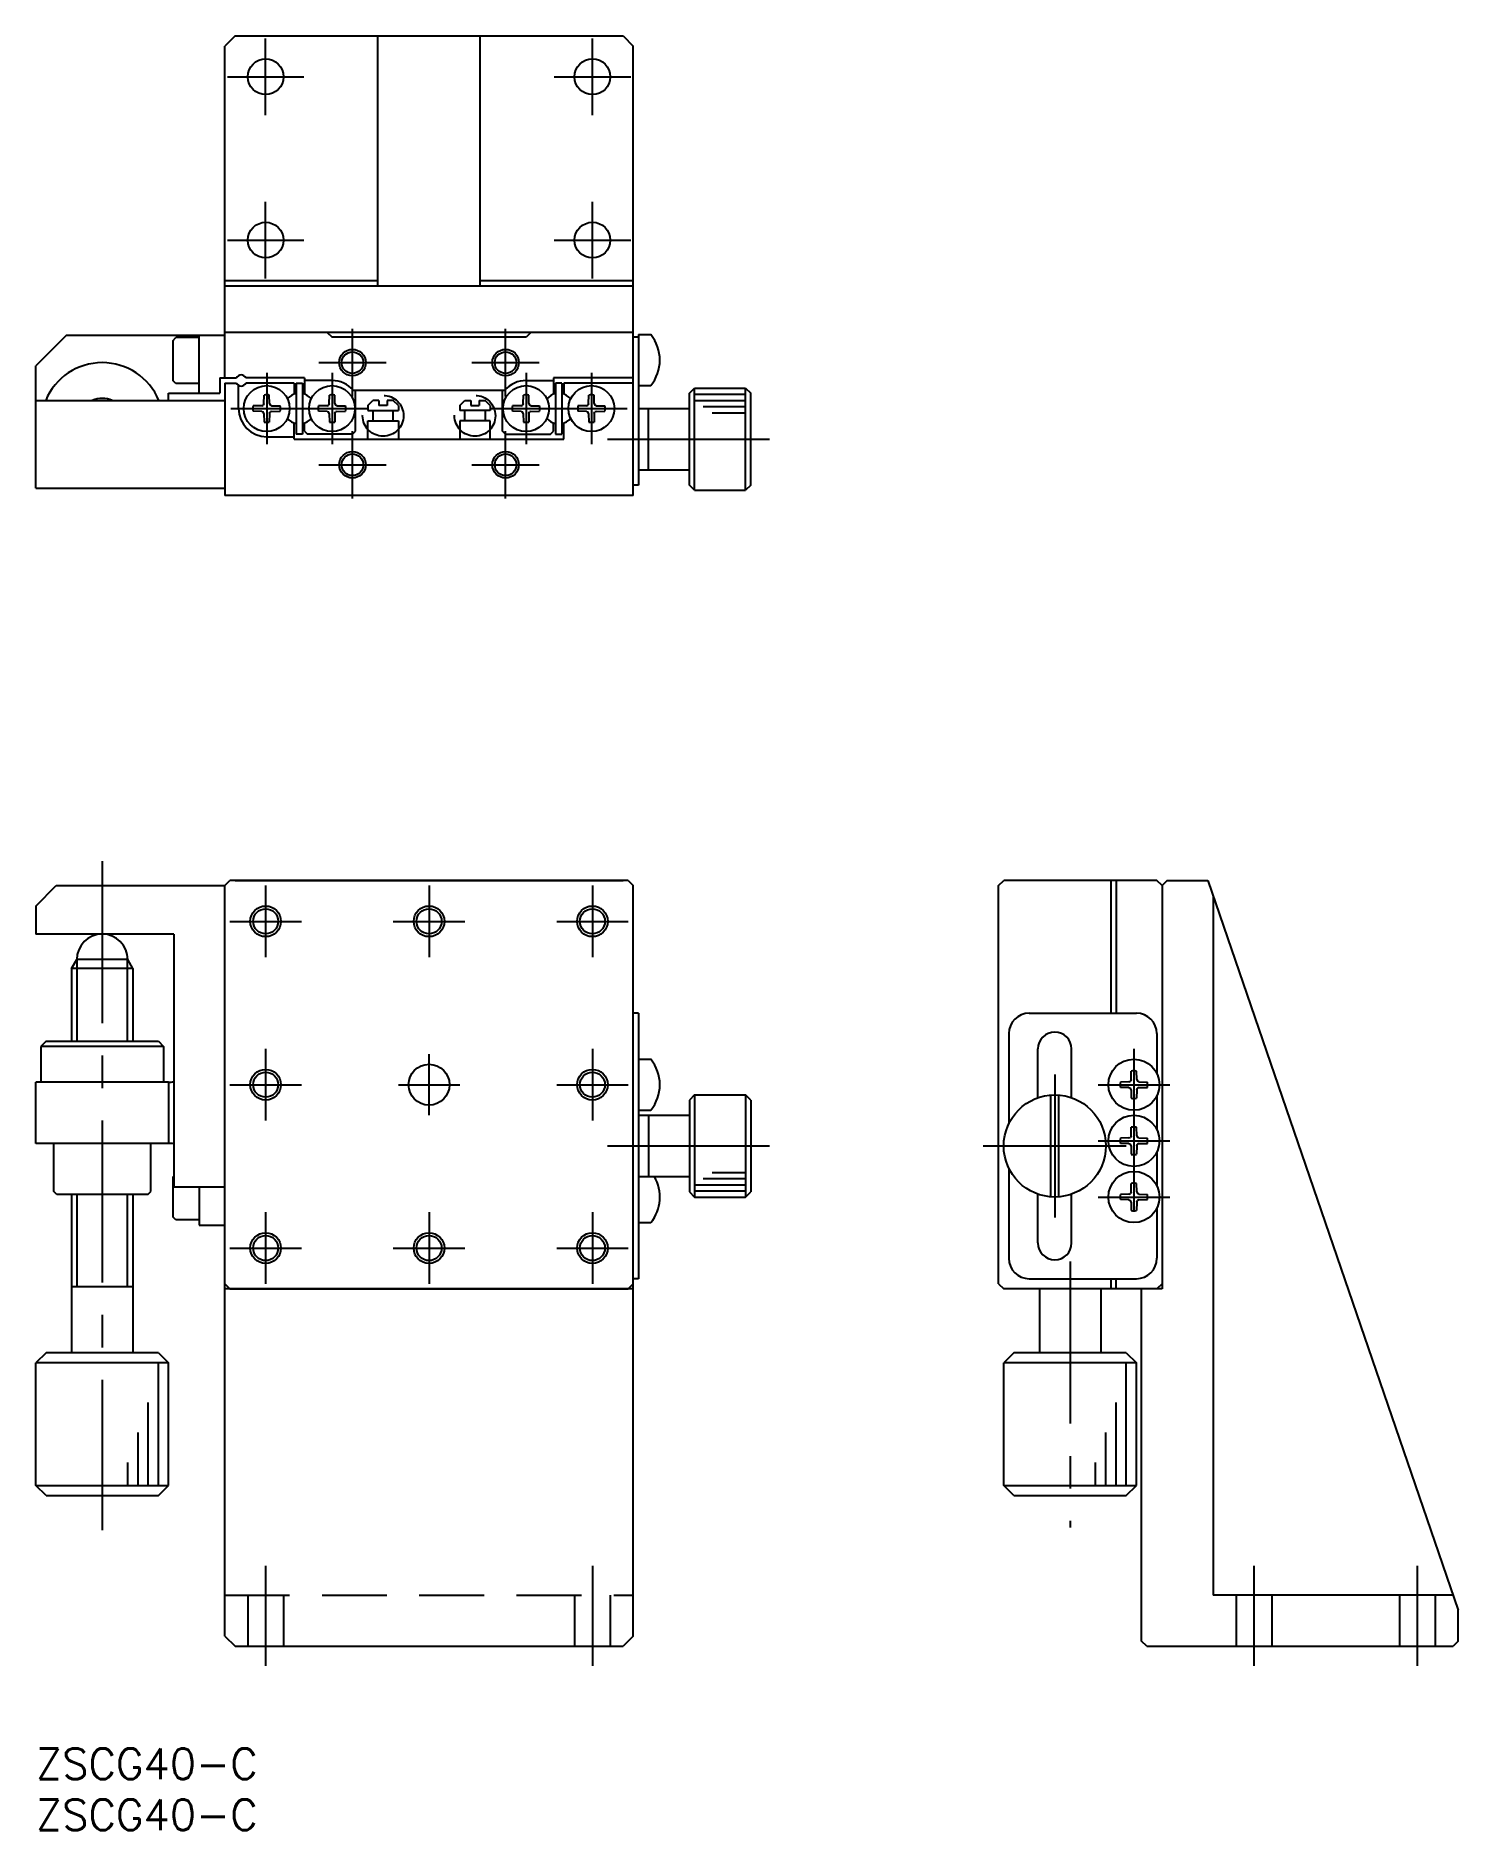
# Model space of a CAD drawing. Extents: x 0 to 139, y -8 to 168.
import ezdxf

# ---------------------------------------------------------------- set-up
doc = ezdxf.new("R2010")
doc.units = 0
doc.header["$LTSCALE"] = 0.5
doc.linetypes.add('CENTER', pattern=[50.8, 31.75, -6.35, 6.35, -6.35])
doc.linetypes.add('DASHED', pattern=[19.05, 12.7, -6.35])
for name, color, linetype in [('MSM_CENTER', 1, 'CENTER'), ('MSM_CONTINUOUS', 7, 'CONTINUOUS'), ('MSM_DASHED', 4, 'DASHED'), ('MSM_NARROW', 5, 'CONTINUOUS'), ('MSM_PART_NUMBER', 7, 'CONTINUOUS')]:
    doc.layers.add(name, color=color, linetype=linetype)
doc.styles.get("Standard").update_dxf_attribs({"font": 'txt.shx', "height": 3, "bigfont": 'bigfont.shx'})

# ---------------------------------------------------------------- blocks, each defined once
blk = doc.blocks.new('*U2')
at = {"layer": 'MSM_PART_NUMBER'}
blk.add_text('ZSCG40-C', height=3, dxfattribs=at).set_placement((0, -3))
blk = doc.blocks.new('*U3')
at = {"layer": 'MSM_PART_NUMBER'}
blk.add_text('ZSCG40-C', height=3, dxfattribs=at).set_placement((0, -8))

msp = doc.modelspace()

# ---------------------------------------------------------------- linework, layer by layer
at = {"layer": 'MSM_CENTER'}
for p, q in [((22.5, 159.98), (22.5, 167.48)), ((54.5, 159.98), (54.5, 167.48)), ((18.75, 163.73), (26.25, 163.73)), ((50.75, 163.73), (58.25, 163.73)), ((22.5, 143.98), (22.5, 151.48)), ((54.5, 143.98), (54.5, 151.48)), ((18.75, 147.73), (26.25, 147.73)), ((50.75, 147.73), (58.25, 147.73)), ((31, 132.43), (31, 139.03)), ((46, 132.43), (46, 139.03)), ((27.7, 135.73), (34.3, 135.73)), ((42.7, 135.73), (49.3, 135.73)), ((22.6, 134.73), (22.6, 127.73)), ((29, 134.73), (29, 127.73)), ((48, 134.73), (48, 127.73)), ((54.4, 134.73), (54.4, 127.73)), ((19.1, 131.23), (32.5, 131.23)), ((44.5, 131.23), (57.9, 131.23)), ((31, 122.43), (31, 129.03)), ((46, 122.43), (46, 129.03)), ((55.98, 128.23), (73.87, 128.23)), ((27.7, 125.73), (34.3, 125.73)), ((42.7, 125.73), (49.3, 125.73)), ((6.5, 86.91), (6.5, 21.37)), ((22.5, 84.51), (22.5, 77.51)), ((38.5, 84.51), (38.5, 77.51)), ((54.5, 84.51), (54.5, 77.51)), ((19, 81.01), (26, 81.01)), ((35, 81.01), (42, 81.01)), ((51, 81.01), (58, 81.01)), ((22.5, 68.51), (22.5, 61.51)), ((38.5, 62.01), (38.5, 68.01)), ((54.5, 68.51), (54.5, 61.51)), ((107.53, 68.51), (107.53, 50.51)), ((99.78, 66.01), (99.78, 52.01)), ((19, 65.01), (26, 65.01)), ((35.5, 65.01), (41.5, 65.01)), ((51, 65.01), (58, 65.01)), ((104.03, 65.01), (111.03, 65.01)), ((55.98, 59.01), (73.87, 59.01)), ((92.78, 59.01), (106.78, 59.01)), ((104.03, 59.51), (111.03, 59.51)), ((104.03, 54.01), (111.03, 54.01)), ((22.5, 52.51), (22.5, 45.51)), ((38.5, 52.51), (38.5, 45.51)), ((54.5, 52.51), (54.5, 45.51)), ((19, 49.01), (26, 49.01)), ((35, 49.01), (42, 49.01)), ((51, 49.01), (58, 49.01)), ((101.28, 47.69), (101.28, 21.63)), ((22.5, 17.87), (22.5, 8.1)), ((54.5, 17.87), (54.5, 8.1)), ((119.28, 17.87), (119.28, 8.1)), ((135.28, 17.87), (135.28, 8.1))]:
    msp.add_line(p, q, dxfattribs=at)
at = {"layer": 'MSM_CONTINUOUS'}
for p, q in [((19.5, 167.73), (18.5, 166.73)), ((19.5, 167.73), (57.5, 167.73)), ((33.5, 143.23), (33.5, 167.73)), ((43.5, 143.23), (43.5, 167.73)), ((57.5, 167.73), (58.5, 166.73)), ((18.5, 134.23), (18.5, 166.73)), ((58.5, 122.73), (58.5, 166.73)), ((33.5, 143.73), (18.5, 143.73)), ((58.5, 143.23), (18.5, 143.23)), ((58.5, 143.73), (43.5, 143.73)), ((3, 138.43), (0, 135.43)), ((3, 138.43), (18.5, 138.43)), ((13.4, 137.88), (13.7, 138.18)), ((13.4, 137.88), (13.4, 133.98)), ((16, 138.18), (13.7, 138.18)), ((16, 132.73), (16, 138.43)), ((18.5, 138.73), (58.5, 138.73)), ((28.5, 138.73), (29, 138.23)), ((48, 138.23), (29, 138.23)), ((48.5, 138.73), (48, 138.23)), ((59, 138.23), (58.5, 138.23)), ((59, 138.48), (60.22, 138.48)), ((59, 138.48), (59, 123.73)), ((0, 123.43), (0, 135.43)), ((13.7, 133.68), (13.4, 133.98)), ((16, 133.68), (13.7, 133.68)), ((18, 134.23), (19.64, 134.23)), ((18, 134.23), (18, 132.73)), ((18.5, 133.73), (18.5, 122.73)), ((18.5, 133.73), (19.64, 133.73)), ((26.3, 134.23), (20.56, 134.23)), ((25.3, 133.73), (20.56, 133.73)), ((25.3, 133.73), (25.3, 132.65)), ((25.5, 133.73), (25.5, 128.73)), ((25.5, 133.73), (26.1, 133.73)), ((26.1, 133.73), (26.1, 128.73)), ((26.3, 134.23), (26.3, 132.65)), ((29, 133.98), (26.3, 133.98)), ((48, 133.98), (50.7, 133.98)), ((50.7, 134.23), (50.7, 132.65)), ((58.5, 134.23), (50.7, 134.23)), ((50.9, 133.73), (50.9, 128.73)), ((51.5, 133.73), (50.9, 133.73)), ((51.5, 133.73), (51.5, 128.73)), ((51.7, 133.73), (51.7, 132.65)), ((58.5, 133.73), (51.7, 133.73)), ((0, 132.03), (18.5, 132.03)), ((13, 132.03), (13, 132.73)), ((13, 132.73), (18, 132.73)), ((19.85, 131.23), (19.85, 133.5)), ((22.33, 131.73), (22.34, 132.56)), ((22.87, 131.73), (22.86, 132.56)), ((28.73, 131.73), (28.74, 132.56)), ((29.27, 131.73), (29.26, 132.56)), ((31.08, 133.03), (45.92, 133.03)), ((31.3, 129.03), (31.3, 133.03)), ((32.5, 131.53), (33, 132.03)), ((33.6, 132.03), (33, 132.03)), ((33.6, 132.03), (33.6, 131.53)), ((35, 132.03), (34.4, 132.03)), ((34.4, 132.03), (34.4, 131.53)), ((35.5, 131.53), (35, 132.03)), ((41.5, 131.53), (42, 132.03)), ((42, 132.03), (42.6, 132.03)), ((42.6, 132.03), (42.6, 131.53)), ((43.4, 132.03), (44, 132.03)), ((43.4, 132.03), (43.4, 131.53)), ((44.5, 131.53), (44, 132.03)), ((45.7, 129.03), (45.7, 133.03)), ((47.73, 131.73), (47.74, 132.56)), ((48.27, 131.73), (48.26, 132.56)), ((54.13, 131.73), (54.14, 132.56)), ((54.67, 131.73), (54.66, 132.56)), ((59, 133.48), (60.22, 133.48)), ((64, 132.73), (64.5, 133.23)), ((64, 123.73), (64, 132.73)), ((64.5, 123.23), (64.5, 133.23)), ((64.5, 133.23), (69.5, 133.23)), ((69.5, 123.23), (69.5, 133.23)), ((69.5, 133.23), (70, 132.73)), ((70, 123.73), (70, 132.73)), ((22.12, 131.51), (21.28, 131.49)), ((22.12, 130.96), (21.28, 130.97)), ((22.12, 131.51), (22.25, 131.57)), ((22.12, 130.96), (22.25, 130.9)), ((22.33, 131.73), (22.25, 131.57)), ((22.33, 130.74), (22.25, 130.9)), ((22.33, 130.74), (22.34, 129.91)), ((22.87, 130.74), (22.86, 129.91)), ((22.87, 131.73), (22.95, 131.57)), ((22.87, 130.74), (22.95, 130.9)), ((23.08, 131.51), (22.95, 131.57)), ((23.08, 130.96), (22.95, 130.9)), ((23.08, 131.51), (23.92, 131.49)), ((23.08, 130.96), (23.92, 130.97)), ((28.52, 131.51), (27.68, 131.49)), ((28.52, 130.96), (27.68, 130.97)), ((28.52, 131.51), (28.65, 131.57)), ((28.52, 130.96), (28.65, 130.9)), ((28.73, 131.73), (28.65, 131.57)), ((28.73, 130.74), (28.65, 130.9)), ((28.73, 130.74), (28.74, 129.91)), ((29.27, 130.74), (29.26, 129.91)), ((29.27, 131.73), (29.35, 131.57)), ((29.27, 130.74), (29.35, 130.9)), ((29.48, 131.51), (29.35, 131.57)), ((29.48, 130.96), (29.35, 130.9)), ((29.48, 131.51), (30.32, 131.49)), ((29.48, 130.96), (30.32, 130.97)), ((32.5, 131.53), (32.5, 131.03)), ((32.5, 131.03), (35.5, 131.03)), ((33, 131.03), (33, 130.03)), ((34.4, 131.53), (33.6, 131.53)), ((35, 130.03), (35, 131.03)), ((35.5, 131.53), (35.5, 131.03)), ((41.5, 131.53), (41.5, 131.03)), ((44.5, 131.03), (41.5, 131.03)), ((42, 130.03), (42, 131.03)), ((42.6, 131.53), (43.4, 131.53)), ((44, 131.03), (44, 130.03)), ((44.5, 131.53), (44.5, 131.03)), ((47.52, 131.51), (46.68, 131.49)), ((47.52, 130.96), (46.68, 130.97)), ((47.52, 131.51), (47.65, 131.57)), ((47.52, 130.96), (47.65, 130.9)), ((47.73, 131.73), (47.65, 131.57)), ((47.73, 130.74), (47.65, 130.9)), ((47.73, 130.74), (47.74, 129.91)), ((48.27, 130.74), (48.26, 129.91)), ((48.27, 131.73), (48.35, 131.57)), ((48.27, 130.74), (48.35, 130.9)), ((48.48, 131.51), (48.35, 131.57)), ((48.48, 130.96), (48.35, 130.9)), ((48.48, 131.51), (49.32, 131.49)), ((48.48, 130.96), (49.32, 130.97)), ((53.92, 131.51), (53.08, 131.49)), ((53.92, 130.96), (53.08, 130.97)), ((53.92, 131.51), (54.05, 131.57)), ((53.92, 130.96), (54.05, 130.9)), ((54.13, 131.73), (54.05, 131.57)), ((54.13, 130.74), (54.05, 130.9)), ((54.13, 130.74), (54.14, 129.91)), ((54.67, 130.74), (54.66, 129.91)), ((54.67, 131.73), (54.75, 131.57)), ((54.67, 130.74), (54.75, 130.9)), ((54.88, 131.51), (54.75, 131.57)), ((54.88, 130.96), (54.75, 130.9)), ((54.88, 131.51), (55.72, 131.49)), ((54.88, 130.96), (55.72, 130.97)), ((59, 131.23), (64, 131.23)), ((60, 125.23), (60, 131.23)), ((22.6, 128.48), (25.3, 128.48)), ((25.3, 128.23), (25.3, 129.82)), ((26.1, 128.73), (25.5, 128.73)), ((26.3, 129.03), (26.3, 129.82)), ((26.3, 129.03), (26.6, 128.73)), ((31, 128.73), (26.6, 128.73)), ((31, 128.73), (31.3, 129.03)), ((32.5, 130.03), (35.5, 130.03)), ((32.5, 128.23), (32.5, 130.03)), ((35.5, 130.03), (35.5, 128.23)), ((44.5, 130.03), (41.5, 130.03)), ((41.5, 130.03), (41.5, 128.23)), ((44.5, 128.23), (44.5, 130.03)), ((46, 128.73), (45.7, 129.03)), ((46, 128.73), (50.4, 128.73)), ((50.4, 128.73), (50.7, 129.03)), ((50.7, 129.03), (50.7, 129.82)), ((50.9, 128.73), (51.5, 128.73)), ((51.7, 128.23), (51.7, 129.82)), ((25.3, 128.23), (51.7, 128.23)), ((59, 125.23), (64, 125.23)), ((0, 123.43), (18.5, 123.43)), ((59, 123.73), (58.5, 123.73)), ((64.5, 123.23), (64, 123.73)), ((64.5, 123.23), (69.5, 123.23)), ((70, 123.73), (69.5, 123.23)), ((58.5, 122.73), (18.5, 122.73)), ((0, 82.51), (2, 84.51)), ((2, 84.51), (18.5, 84.51)), ((18.5, 84.51), (19, 85.01)), ((18.5, 11.01), (18.5, 84.51)), ((58, 85.01), (19, 85.01)), ((19.5, 85.01), (57.5, 85.01)), ((58, 85.01), (58.5, 84.51)), ((58.5, 11.01), (58.5, 84.51)), ((94.28, 84.51), (94.78, 85.01)), ((94.28, 45.51), (94.28, 84.51)), ((109.78, 85.01), (94.78, 85.01)), ((105.28, 85.01), (105.28, 72.01)), ((105.78, 85.01), (105.78, 72.01)), ((110.28, 84.51), (109.78, 85.01)), ((110.78, 85.01), (110.28, 84.51)), ((110.28, 84.51), (110.28, 45.01)), ((110.78, 85.01), (114.78, 85.01)), ((114.78, 85.01), (139.28, 13.55)), ((115.28, 83.55), (115.28, 15.01)), ((0, 82.51), (0, 79.76)), ((13.5, 79.76), (0, 79.76)), ((13.5, 79.76), (13.5, 55.01)), ((3.5, 76.4), (4, 77.26)), ((3.5, 76.4), (3.5, 69.26)), ((9.5, 76.4), (3.5, 76.4)), ((9, 77.26), (4, 77.26)), ((9.5, 76.4), (9, 77.26)), ((9.5, 76.4), (9.5, 69.26)), ((59, 72.01), (58.5, 72.01)), ((59, 72.01), (59, 46.01)), ((97.28, 72.01), (107.78, 72.01)), ((1, 69.26), (0.5, 68.76)), ((12.5, 68.76), (0.5, 68.76)), ((0.5, 68.76), (0.5, 65.26)), ((1, 69.26), (12, 69.26)), ((12, 69.26), (12.5, 68.76)), ((12.5, 68.76), (12.5, 65.26)), ((95.28, 70.01), (95.28, 61.19)), ((109.78, 70.01), (109.78, 66.1)), ((59, 67.51), (60.22, 67.51)), ((98.13, 63.73), (98.13, 68.51)), ((101.43, 63.73), (101.43, 68.51)), ((13, 65.26), (0, 65.26)), ((0, 59.26), (0, 65.26)), ((13, 65.26), (13, 59.26)), ((107.04, 65.29), (106.2, 65.27)), ((107.04, 65.29), (107.18, 65.35)), ((107.25, 65.51), (107.18, 65.35)), ((107.25, 65.51), (107.27, 66.34)), ((107.8, 65.51), (107.79, 66.34)), ((107.8, 65.51), (107.87, 65.35)), ((108.01, 65.29), (107.87, 65.35)), ((108.01, 65.29), (108.85, 65.27)), ((64.5, 64.01), (64, 63.51)), ((64, 63.51), (64, 54.51)), ((64.5, 64.01), (64.5, 54.01)), ((64.5, 64.01), (69.5, 64.01)), ((69.5, 64.01), (69.5, 54.01)), ((70, 63.51), (69.5, 64.01)), ((70, 63.51), (70, 54.51)), ((99.38, 54.03), (99.38, 64)), ((100.18, 54.03), (100.18, 64)), ((107.04, 64.74), (106.2, 64.75)), ((107.04, 64.74), (107.18, 64.68)), ((107.25, 64.51), (107.18, 64.68)), ((107.25, 64.51), (107.27, 63.69)), ((107.8, 64.51), (107.79, 63.69)), ((107.8, 64.51), (107.87, 64.68)), ((108.01, 64.74), (107.87, 64.68)), ((108.01, 64.74), (108.85, 64.75)), ((109.78, 63.92), (109.78, 60.6)), ((59, 62.51), (60.22, 62.51)), ((59, 62.01), (64, 62.01)), ((60, 62.01), (60, 56.01)), ((107.04, 59.79), (106.2, 59.77)), ((107.04, 59.79), (107.18, 59.85)), ((107.25, 60.01), (107.18, 59.85)), ((107.25, 60.01), (107.27, 60.84)), ((107.8, 60.01), (107.79, 60.84)), ((107.8, 60.01), (107.87, 59.85)), ((108.01, 59.79), (107.87, 59.85)), ((108.01, 59.79), (108.85, 59.77)), ((13, 59.26), (0, 59.26)), ((1.75, 54.56), (1.75, 59.26)), ((11.25, 54.56), (11.25, 59.26)), ((107.04, 59.24), (106.2, 59.25)), ((107.04, 59.24), (107.18, 59.18)), ((107.25, 59.01), (107.18, 59.18)), ((107.25, 59.01), (107.27, 58.19)), ((107.8, 59.01), (107.79, 58.19)), ((107.8, 59.01), (107.87, 59.18)), ((108.01, 59.24), (107.87, 59.18)), ((108.01, 59.24), (108.85, 59.25)), ((109.78, 58.42), (109.78, 55.1)), ((95.28, 56.83), (95.28, 48.01)), ((2.05, 54.26), (1.75, 54.56)), ((10.95, 54.26), (11.25, 54.56)), ((13.4, 55.96), (13.5, 56.06)), ((13.4, 55.96), (13.4, 52.06)), ((13.5, 55.01), (18.5, 55.01)), ((16, 55.01), (16, 51.26)), ((59, 56.01), (64, 56.01)), ((64, 54.51), (64.5, 54.01)), ((69.5, 54.01), (70, 54.51)), ((107.25, 54.51), (107.18, 54.35)), ((107.25, 54.51), (107.27, 55.34)), ((107.8, 54.51), (107.79, 55.34)), ((107.8, 54.51), (107.87, 54.35)), ((10.95, 54.26), (2.05, 54.26)), ((3.5, 54.26), (3.5, 38.76)), ((9.5, 54.26), (9.5, 38.76)), ((64.5, 54.01), (69.5, 54.01)), ((98.13, 49.51), (98.13, 54.29)), ((101.43, 49.51), (101.43, 54.29)), ((107.04, 54.29), (106.2, 54.27)), ((107.04, 53.74), (106.2, 53.75)), ((107.04, 54.29), (107.18, 54.35)), ((107.04, 53.74), (107.18, 53.68)), ((107.25, 53.51), (107.18, 53.68)), ((107.25, 53.51), (107.27, 52.69)), ((107.8, 53.51), (107.79, 52.69)), ((107.8, 53.51), (107.87, 53.68)), ((108.01, 54.29), (107.87, 54.35)), ((108.01, 53.74), (107.87, 53.68)), ((108.01, 54.29), (108.85, 54.27)), ((108.01, 53.74), (108.85, 53.75)), ((109.78, 52.92), (109.78, 48.01)), ((13.7, 51.76), (13.4, 52.06)), ((16, 51.76), (13.7, 51.76)), ((16, 51.26), (18.5, 51.26)), ((59, 51.51), (60.22, 51.51)), ((59, 46.01), (58.5, 46.01)), ((97.28, 46.01), (107.78, 46.01)), ((105.28, 46.01), (105.28, 45.01)), ((105.78, 45.01), (105.78, 46.01)), ((3.5, 45.26), (9.5, 45.26)), ((19, 45.01), (18.5, 45.51)), ((58.5, 45.01), (18.5, 45.01)), ((19, 45.01), (58, 45.01)), ((58.5, 45.51), (58, 45.01)), ((94.28, 45.51), (94.78, 45.01)), ((110.28, 45.01), (94.78, 45.01)), ((98.28, 45.01), (98.28, 38.76)), ((104.28, 45.01), (104.28, 38.76)), ((108.28, 10.51), (108.28, 45.01)), ((110.28, 45.51), (109.78, 45.01)), ((1, 38.76), (0, 37.76)), ((12, 38.76), (1, 38.76)), ((12, 38.76), (13, 37.76)), ((95.78, 38.76), (94.78, 37.76)), ((106.78, 38.76), (95.78, 38.76)), ((106.78, 38.76), (107.78, 37.76)), ((0, 25.76), (0, 37.76)), ((13, 37.76), (0, 37.76)), ((13, 25.76), (13, 37.76)), ((94.78, 25.76), (94.78, 37.76)), ((107.78, 37.76), (94.78, 37.76)), ((107.78, 25.76), (107.78, 37.76)), ((1, 24.76), (0, 25.76)), ((0, 25.76), (13, 25.76)), ((1, 24.76), (12, 24.76)), ((12, 24.76), (13, 25.76)), ((94.78, 25.76), (107.78, 25.76)), ((95.78, 24.76), (94.78, 25.76)), ((95.78, 24.76), (106.78, 24.76)), ((106.78, 24.76), (107.78, 25.76)), ((138.78, 15.01), (115.28, 15.01)), ((139.28, 10.51), (139.28, 13.55)), ((18.5, 11.01), (19.5, 10.01)), ((58.5, 11.01), (57.5, 10.01)), ((19.5, 10.01), (57.5, 10.01)), ((108.78, 10.01), (108.28, 10.51)), ((108.78, 10.01), (138.78, 10.01)), ((139.28, 10.51), (138.78, 10.01))]:
    msp.add_line(p, q, dxfattribs=at)
for centre, radius in [((22.5, 163.73), 1.75), ((54.5, 163.73), 1.75), ((22.5, 147.73), 1.75), ((54.5, 147.73), 1.75), ((31, 135.73), 1.06), ((46, 135.73), 1.06), ((22.6, 131.23), 2.25), ((29, 131.23), 2.25), ((48, 131.23), 2.25), ((54.4, 131.23), 2.25), ((31, 125.73), 1.06), ((46, 125.73), 1.06), ((22.5, 81.01), 1.23), ((38.5, 81.01), 1.23), ((54.5, 81.01), 1.23), ((38.5, 65.01), 2), ((107.53, 65.01), 2.5), ((22.5, 65.01), 1.23), ((54.5, 65.01), 1.23), ((99.78, 59.01), 5), ((107.53, 59.51), 2.5), ((107.53, 54.01), 2.5), ((22.5, 49.01), 1.23), ((38.5, 49.01), 1.23), ((54.5, 49.01), 1.23)]:
    msp.add_circle(centre, radius, dxfattribs=at)
for centre, radius, start, end in [((57.1, 135.98), 4, 321.3178, 38.6822), ((6.5, 129.73), 6, 22.5403, 157.4597), ((20.1, 134.03), 0.5, 23.5782, 156.4218), ((20.1, 133.93), 0.5, 203.5782, 336.4218), ((29, 131.23), 2.75, 40.8851, 90), ((48, 131.23), 2.75, 90, 139.1149), ((6.5, 129.73), 2.5, 66.926, 113.0739), ((22.6, 131.23), 1.35, 78.8959, 101.1041), ((25.8, 131.23), 1.5, 101.537, 140.6872), ((25.8, 131.23), 1.5, 39.3129, 78.463), ((29, 131.23), 1.35, 78.8959, 101.1041), ((48, 131.23), 1.35, 78.8959, 101.1041), ((51.2, 131.23), 1.5, 101.537, 140.6871), ((51.2, 131.23), 1.5, 39.3129, 78.463), ((54.4, 131.23), 1.35, 78.8959, 101.1041), ((22.6, 131.23), 2.75, 180, 270), ((22.6, 131.23), 1.35, 168.8959, 191.1041), ((22.6, 131.23), 1.35, 348.8959, 11.1041), ((25.8, 131.23), 1.5, 219.3128, 258.463), ((25.8, 131.23), 1.5, 281.537, 320.6871), ((29, 131.23), 1.35, 168.8959, 191.1041), ((29, 131.23), 1.35, 348.8959, 11.1041), ((48, 131.23), 1.35, 168.8959, 191.1041), ((48, 131.23), 1.35, 348.8959, 11.1041), ((51.2, 131.23), 1.5, 219.3129, 258.463), ((51.2, 131.23), 1.5, 281.537, 320.6872), ((54.4, 131.23), 1.35, 168.8959, 191.1041), ((54.4, 131.23), 1.35, 348.8959, 11.1041), ((22.6, 131.23), 1.35, 258.8959, 281.1041), ((29, 131.23), 1.35, 258.8959, 281.1041), ((48, 131.23), 1.35, 258.8959, 281.1041), ((54.4, 131.23), 1.35, 258.8959, 281.1041), ((6.5, 77.26), 2.5, 360, 180), ((97.28, 70.01), 2, 90, 180), ((107.78, 70.01), 2, 0, 90), ((99.78, 68.51), 1.65, 0, 180), ((57.1, 65.01), 4, 321.3178, 38.6822), ((13, 68.26), 3, 270, 279.5941), ((107.53, 65.01), 1.35, 168.8959, 191.1041), ((107.53, 65.01), 1.35, 78.8959, 101.1041), ((107.53, 65.01), 1.35, 348.8959, 11.1041), ((107.53, 65.01), 1.35, 258.8959, 281.1041), ((107.53, 59.51), 1.35, 168.8959, 191.1041), ((107.53, 59.51), 1.35, 78.8959, 101.1041), ((107.53, 59.51), 1.35, 348.8959, 11.1041), ((13, 56.26), 3, 80.4059, 90), ((107.53, 59.51), 1.35, 258.8959, 281.1041), ((57.1, 54.01), 4, 321.3178, 30), ((107.53, 54.01), 1.35, 78.8959, 101.1041), ((107.53, 54.01), 1.35, 168.8959, 191.1041), ((107.53, 54.01), 1.35, 348.8959, 11.1041), ((107.53, 54.01), 1.35, 258.8959, 281.1041), ((99.78, 49.51), 1.65, 180, 0), ((97.28, 48.01), 2, 180, 270), ((107.78, 48.01), 2, 270, 0)]:
    msp.add_arc(centre, radius, start, end, dxfattribs=at)
at = {"layer": 'MSM_DASHED'}
for p, q in [((18.5, 15.01), (58.5, 15.01)), ((20.75, 15.01), (20.75, 10.01)), ((24.25, 15.01), (24.25, 10.01)), ((52.75, 15.01), (52.75, 10.01)), ((56.25, 15.01), (56.25, 10.01)), ((117.53, 15.01), (117.53, 10.01)), ((121.03, 15.01), (121.03, 10.01)), ((133.53, 15.01), (133.53, 10.01)), ((137.03, 15.01), (137.03, 10.01))]:
    msp.add_line(p, q, dxfattribs=at)
for centre in [(34, 130.53), (43, 130.53)]:
    msp.add_circle(centre, 2, dxfattribs=at)
at = {"layer": 'MSM_NARROW'}
for p, q in [((64.5, 132.63), (69.5, 132.63)), ((64.5, 132.03), (69.5, 132.03)), ((65.36, 131.43), (69.5, 131.43)), ((66.23, 130.83), (69.5, 130.83)), ((4.04, 69.26), (4.04, 77.26)), ((8.96, 69.26), (8.96, 77.26)), ((66.23, 56.41), (69.5, 56.41)), ((64.5, 55.21), (69.5, 55.21)), ((64.5, 54.61), (69.5, 54.61)), ((65.36, 55.81), (69.5, 55.81)), ((4.04, 45.26), (4.04, 54.26)), ((8.96, 45.26), (8.96, 54.26)), ((12, 25.76), (12, 37.76)), ((106.78, 25.76), (106.78, 37.76)), ((11, 25.76), (11, 33.88)), ((105.78, 25.76), (105.78, 33.88)), ((10, 25.76), (10, 30.93)), ((104.78, 25.76), (104.78, 30.93)), ((9, 25.76), (9, 28)), ((103.78, 25.76), (103.78, 28))]:
    msp.add_line(p, q, dxfattribs=at)
for centre, radius in [((31, 135.73), 1.3), ((46, 135.73), 1.3), ((31, 125.73), 1.3), ((46, 125.73), 1.3), ((22.5, 81.01), 1.5), ((38.5, 81.01), 1.5), ((54.5, 81.01), 1.5), ((22.5, 65.01), 1.5), ((54.5, 65.01), 1.5), ((22.5, 49.01), 1.5), ((38.5, 49.01), 1.5), ((54.5, 49.01), 1.5)]:
    msp.add_circle(centre, radius, dxfattribs=at)

# ---------------------------------------------------------------- block references
at = {"layer": 'MSM_CONTINUOUS'}
for name in ['*U2', '*U3']:
    msp.add_blockref(name, (0, 0), dxfattribs=at)

doc.saveas('drawing.dxf')
